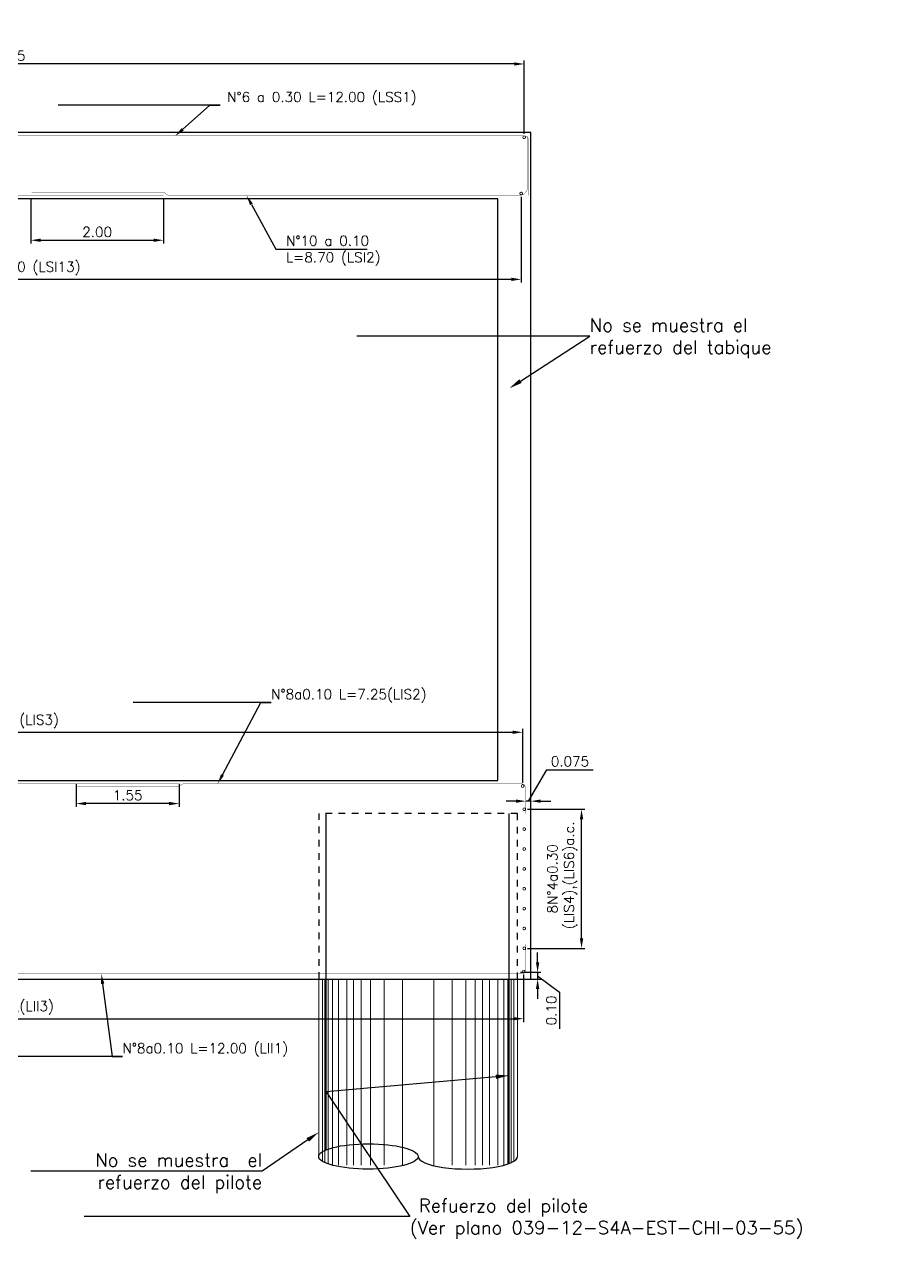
# Model space of a CAD drawing. Header units: metres. Extents: x 1080594 to 1081411, y 976871 to 977162.
# Drawn here: x 1081005.45 to 1081018.65, y 977087.39 to 977105.72 of the extents above; entities that cross this region are included whole.
import ezdxf
from ezdxf import colors
from ezdxf.entities.mleader import LeaderData, LeaderLine
from ezdxf.math import Vec2, Vec3

# ---------------------------------------------------------------- set-up
doc = ezdxf.new("R2010")
doc.units = ezdxf.units.M
doc.header["$LTSCALE"] = 25.4
doc.linetypes.add('DASHDOT', pattern=[1, 0.5, -0.25, 0, -0.25])
doc.linetypes.add('HIDDEN', pattern=[0.375, 0.25, -0.125])
for name, color, linetype in [('CONTRAPESO', 3, 'Continuous'), ('COT', 1, 'Continuous'), ('DIMCONTRAPESO', 1, 'Continuous'), ('EJE-D', 11, 'DASHDOT'), ('PROYECC', 251, 'HIDDEN'), ('REF', 6, 'Continuous')]:
    doc.layers.add(name, color=color, linetype=linetype)
for name, color, linetype, lineweight in [('COTA', 1, 'Continuous', 30), ('COTACIM', 20, 'Continuous', 5), ('OTROS', 8, 'Continuous', 5), ('REF 7', 210, 'Continuous', 30)]:
    doc.layers.add(name, color=color, linetype=linetype, lineweight=lineweight)
doc.styles.add('romans', font='romans.shx')
doc.dimstyles.new('Copy 75', dxfattribs={"dimtxt": 0.15, "dimasz": 0.15, "dimexe": 0.05, "dimexo": 0.05, "dimgap": 0.05, "dimtad": 1, "dimzin": 0, "dimdsep": 46, "dimtxsty": 'romans', "dimcen": 0.002, "dimclrd": 1, "dimclre": 1, "dimclrt": 3, "dimadec": 4, "dimazin": 0, "dimtfac": 1, "dimtofl": 0, "dimtmove": 1, "dimatfit": 3, "dimfxl": 1, "dimtolj": 1, "dimtzin": 0, "dimarcsym": 1})

# ---------------------------------------------------------------- blocks, each defined once
blk = doc.blocks.new('*D293')
at = {"layer": 'Defpoints', "color": 0, "transparency": 16777216}
for p in [(1081005.548249581, 977103.1378972731), (1081007.551870028, 977103.1378972731), (1081007.551870028, 977102.463386212)]:
    blk.add_point(p, dxfattribs=at)
at = {"layer": 'DIMCONTRAPESO', "color": 1, "lineweight": -2, "transparency": 16777216}
for p, q in [((1081005.548249581, 977103.087897273), (1081005.548249581, 977102.413386212)), ((1081007.551870028, 977103.087897273), (1081007.551870028, 977102.413386212)), ((1081005.698249581, 977102.463386212), (1081007.401870028, 977102.463386212))]:
    blk.add_line(p, q, dxfattribs=at)
at = {"layer": 'DIMCONTRAPESO', "color": 1, "transparency": 16777216}
for points in [[(1081005.698249581, 977102.488386212), (1081005.698249581, 977102.438386212), (1081005.548249581, 977102.463386212)], [(1081007.401870028, 977102.488386212), (1081007.401870028, 977102.438386212), (1081007.551870028, 977102.463386212)]]:
    blk.add_solid(points, dxfattribs=at)
at = {"layer": 'DIMCONTRAPESO', "color": 3, "transparency": 16777216, "insert": (1081006.550059805, 977102.588386212), "char_height": 0.15, "attachment_point": 5, "style": 'romans'}
blk.add_mtext('\\A1;2.00', dxfattribs=at)
blk = doc.blocks.new('*D295')
at = {"layer": 'COTA', "color": 1, "lineweight": -2, "transparency": 16777216}
for p, q in [((1080996.250785987, 977103.1188537508), (1080996.250785987, 977101.8229487308)), ((1081012.949742359, 977103.1188537508), (1081012.949742359, 977101.8229487308)), ((1081012.799742359, 977101.8729487308), (1080996.400785987, 977101.8729487308))]:
    blk.add_line(p, q, dxfattribs=at)
at = {"layer": 'COTA', "color": 1, "transparency": 16777216}
for points in [[(1080996.400785987, 977101.8979487309), (1080996.400785987, 977101.8479487308), (1080996.250785987, 977101.8729487308)], [(1081012.799742359, 977101.8979487309), (1081012.799742359, 977101.8479487308), (1081012.949742359, 977101.8729487308)]]:
    blk.add_solid(points, dxfattribs=at)
at = {"layer": 'Defpoints', "color": 0, "transparency": 16777216}
for p in [(1080996.250785987, 977103.1688537508), (1081012.949742359, 977103.1688537508), (1080996.250785987, 977101.8729487308)]:
    blk.add_point(p, dxfattribs=at)
at = {"layer": 'COTA', "color": 3, "transparency": 16777216, "insert": (1081004.600264173, 977102.0372344451), "char_height": 0.15, "attachment_point": 5, "style": 'romans'}
blk.add_mtext('\\A1;116 N°8 a 0.10 L=12.00 (LSI13)', dxfattribs=at)
blk = doc.blocks.new('*D296')
at = {"layer": 'COTA', "color": 1, "lineweight": -2, "transparency": 16777216}
for p, q in [((1080996.197840502, 977104.0675122284), (1080996.197840502, 977105.1744543874)), ((1081012.995342873, 977104.0675122284), (1081012.995342873, 977105.1744543874)), ((1081012.845342873, 977105.1244543873), (1080996.347840502, 977105.1244543873))]:
    blk.add_line(p, q, dxfattribs=at)
at = {"layer": 'COTA', "color": 1, "transparency": 16777216}
for points in [[(1080996.347840502, 977105.1494543874), (1080996.347840502, 977105.0994543873), (1080996.197840502, 977105.1244543873)], [(1081012.845342873, 977105.1494543874), (1081012.845342873, 977105.0994543873), (1081012.995342873, 977105.1244543873)]]:
    blk.add_solid(points, dxfattribs=at)
at = {"layer": 'Defpoints', "color": 0, "transparency": 16777216}
for p in [(1080996.197840502, 977105.1244543873), (1080996.197840502, 977104.0175122283), (1081012.995342873, 977104.0175122283)]:
    blk.add_point(p, dxfattribs=at)
at = {"layer": 'COTA', "color": 3, "transparency": 16777216, "insert": (1081004.596591688, 977105.2494543873), "char_height": 0.15, "attachment_point": 5, "style": 'romans'}
blk.add_mtext('\\A1;117 N°10 a 0.15 ', dxfattribs=at)
blk = doc.blocks.new('*D299')
at = {"layer": 'Defpoints', "color": 0, "transparency": 16777216}
for p in [(1081006.234020173, 977094.3083590773), (1081007.785437615, 977094.3083590773), (1081006.234020173, 977093.9581112356)]:
    blk.add_point(p, dxfattribs=at)
at = {"layer": 'DIMCONTRAPESO', "color": 1, "lineweight": -2, "transparency": 16777216}
for p, q in [((1081006.234020173, 977094.2583590773), (1081006.234020173, 977093.9081112356)), ((1081007.785437615, 977094.2583590773), (1081007.785437615, 977093.9081112356)), ((1081007.635437615, 977093.9581112356), (1081006.384020173, 977093.9581112356))]:
    blk.add_line(p, q, dxfattribs=at)
at = {"layer": 'DIMCONTRAPESO', "color": 1, "transparency": 16777216}
for points in [[(1081006.384020173, 977093.9831112357), (1081006.384020173, 977093.9331112356), (1081006.234020173, 977093.9581112356)], [(1081007.635437615, 977093.9831112357), (1081007.635437615, 977093.9331112356), (1081007.785437615, 977093.9581112356)]]:
    blk.add_solid(points, dxfattribs=at)
at = {"layer": 'DIMCONTRAPESO', "color": 3, "transparency": 16777216, "insert": (1081007.009728894, 977094.0831112356), "char_height": 0.15, "attachment_point": 5, "style": 'romans'}
blk.add_mtext('\\A1;1.55', dxfattribs=at)
blk = doc.blocks.new('*D300')
at = {"layer": 'COTA', "color": 1, "lineweight": -2, "transparency": 16777216}
for p, q in [((1080996.202770362, 977094.2730806886), (1080996.202770362, 977095.0847941483)), ((1081012.97240496, 977094.2730806886), (1081012.97240496, 977095.0847941483)), ((1080996.352770362, 977095.0347941483), (1081012.82240496, 977095.0347941483))]:
    blk.add_line(p, q, dxfattribs=at)
at = {"layer": 'COTA', "color": 1, "transparency": 16777216}
for points in [[(1080996.352770362, 977095.0597941483), (1080996.352770362, 977095.0097941483), (1080996.202770362, 977095.0347941483)], [(1081012.82240496, 977095.0597941483), (1081012.82240496, 977095.0097941483), (1081012.97240496, 977095.0347941483)]]:
    blk.add_solid(points, dxfattribs=at)
at = {"layer": 'Defpoints', "color": 0, "transparency": 16777216}
for p in [(1081012.97240496, 977095.0347941483), (1080996.202770362, 977094.2230806885), (1081012.97240496, 977094.2230806885)]:
    blk.add_point(p, dxfattribs=at)
at = {"layer": 'COTA', "color": 3, "transparency": 16777216, "insert": (1081004.587587661, 977095.1990798626), "char_height": 0.15, "attachment_point": 5, "style": 'romans'}
blk.add_mtext('\\A1;169 N°8a0.10 (LIS1),(LIS3)', dxfattribs=at)
blk = doc.blocks.new('*D301')
at = {"layer": 'COTA', "color": 1, "lineweight": -2, "transparency": 16777216}
for p, q in [((1080996.194245383, 977091.378133355), (1080996.194245383, 977090.6602715991)), ((1081012.985982234, 977091.3781335037), (1081012.985982234, 977090.6602715991)), ((1080996.344245383, 977090.7102715991), (1081012.835982234, 977090.7102715991))]:
    blk.add_line(p, q, dxfattribs=at)
at = {"layer": 'COTA', "color": 1, "transparency": 16777216}
for points in [[(1080996.344245383, 977090.7352715991), (1080996.344245383, 977090.6852715991), (1080996.194245383, 977090.7102715991)], [(1081012.835982234, 977090.7352715991), (1081012.835982234, 977090.6852715991), (1081012.985982234, 977090.7102715991)]]:
    blk.add_solid(points, dxfattribs=at)
at = {"layer": 'Defpoints', "color": 0, "transparency": 16777216}
for p in [(1080996.194245383, 977091.4281333551), (1081012.985982234, 977091.4281335038), (1081012.985982234, 977090.7102715991)]:
    blk.add_point(p, dxfattribs=at)
at = {"layer": 'COTA', "color": 3, "transparency": 16777216, "insert": (1081004.590113808, 977090.8745573134), "char_height": 0.15, "attachment_point": 5, "style": 'romans'}
blk.add_mtext('\\A1;169 N°8a0.10 (LII1),(LII3)', dxfattribs=at)
blk = doc.blocks.new('*U290')
at = {"layer": 'REF', "ltscale": 0.1, "const_width": 0.04}
blk.add_lwpolyline([(-0.00634999992325902, 0, 1), (0.00634999992325902, 0, 1)], format="xyb", close=True, dxfattribs=at)
blk = doc.blocks.new('*U291')
at = {"layer": 'DIMCONTRAPESO', "color": 0, "linetype": 'ByBlock', "lineweight": -2, "transparency": 16777216}
for p in [(1.285879139104721e-16, 2.1), (16.8, 2.1), (1.102182119232618e-16, 1.8), (16.8, 1.8), (9.184850993605148e-17, 1.5), (16.8, 1.5), (7.347880794884119e-17, 1.2), (16.8, 1.2), (5.510910596163089e-17, 0.8999999999999999), (16.8, 0.8999999999999999), (3.673940397442059e-17, 0.6), (16.8, 0.6), (1.83697019872103e-17, 0.3), (16.8, 0.3), (0, 0), (16.8, 0)]:
    blk.add_blockref('*U290', p, dxfattribs=at)
blk = doc.blocks.new('*D303')
at = {"layer": 'Defpoints', "color": 0, "transparency": 16777216}
for p in [(1081013.020896241, 977093.9948767187), (1081013.020896241, 977093.9948767187), (1081013.095896241, 977093.9948767187)]:
    blk.add_point(p, dxfattribs=at)
at = {"layer": 'EJE-D', "color": 1, "lineweight": -2, "transparency": 16777216}
for p, q in [((1081013.058396241, 977093.9948767187), (1081013.335692099, 977094.4698767187)), ((1081013.335692099, 977094.4698767187), (1081014.035692099, 977094.4698767187)), ((1081012.870896241, 977093.9948767187), (1081012.720896241, 977093.9948767187)), ((1081013.095896241, 977093.9948767187), (1081013.020896241, 977093.9948767187)), ((1081013.245896241, 977093.9948767187), (1081013.395896241, 977093.9948767187))]:
    blk.add_line(p, q, dxfattribs=at)
at = {"layer": 'EJE-D', "color": 1, "transparency": 16777216}
for points in [[(1081012.870896241, 977094.0198767188), (1081012.870896241, 977093.9698767187), (1081013.020896241, 977093.9948767187)], [(1081013.245896241, 977094.0198767188), (1081013.245896241, 977093.9698767187), (1081013.095896241, 977093.9948767187)]]:
    blk.add_solid(points, dxfattribs=at)
at = {"layer": 'EJE-D', "color": 3, "transparency": 16777216, "insert": (1081013.685692099, 977094.5948767187), "char_height": 0.15, "attachment_point": 5, "style": 'romans'}
blk.add_mtext('\\A1;0.075', dxfattribs=at)
blk = doc.blocks.new('*D304')
at = {"layer": 'Defpoints', "color": 0, "transparency": 16777216}
for p in [(1081012.995888105, 977093.8724320963), (1081013.86054017, 977093.8724320963), (1081012.995888105, 977091.7724320963)]:
    blk.add_point(p, dxfattribs=at)
at = {"layer": 'DIMCONTRAPESO', "color": 1, "lineweight": -2, "transparency": 16777216}
for p, q in [((1081013.045888105, 977093.8724320963), (1081013.910540171, 977093.8724320963)), ((1081013.86054017, 977091.9224320963), (1081013.86054017, 977093.7224320963)), ((1081013.045888105, 977091.7724320963), (1081013.910540171, 977091.7724320963))]:
    blk.add_line(p, q, dxfattribs=at)
at = {"layer": 'DIMCONTRAPESO', "color": 1, "transparency": 16777216}
for points in [[(1081013.835540171, 977093.7224320963), (1081013.88554017, 977093.7224320963), (1081013.86054017, 977093.8724320963)], [(1081013.835540171, 977091.9224320963), (1081013.88554017, 977091.9224320963), (1081013.86054017, 977091.7724320963)]]:
    blk.add_solid(points, dxfattribs=at)
at = {"layer": 'DIMCONTRAPESO', "color": 3, "transparency": 16777216, "insert": (1081013.571254456, 977092.8224320962), "char_height": 0.15, "attachment_point": 5, "rotation": 90, "style": 'romans'}
blk.add_mtext('\\A1;8N°4a0.30\\P (LIS4),(LIS6)a.c.', dxfattribs=at)
blk = doc.blocks.new('*D308')
at = {"layer": 'COTA', "color": 1, "lineweight": -2, "transparency": 16777216}
for p, q in [((1081013.197294054, 977091.5604778988), (1081013.197294054, 977091.7104778988)), ((1081012.940964887, 977091.4104778988), (1081013.247294054, 977091.4104778988)), ((1081013.197294054, 977091.4104778988), (1081013.197294054, 977091.3084469849)), ((1081012.944498428, 977091.3084469849), (1081013.247294054, 977091.3084469849)), ((1081013.197294054, 977091.3594624419), (1081013.529775189, 977091.1128390194)), ((1081013.197294054, 977091.1584469848), (1081013.197294054, 977091.0084469848)), ((1081013.529775189, 977091.1128390194), (1081013.529775189, 977090.5556961623))]:
    blk.add_line(p, q, dxfattribs=at)
at = {"layer": 'COTA', "color": 1, "transparency": 16777216}
for points in [[(1081013.172294054, 977091.5604778988), (1081013.222294054, 977091.5604778988), (1081013.197294054, 977091.4104778988)], [(1081013.172294054, 977091.1584469848), (1081013.222294054, 977091.1584469848), (1081013.197294054, 977091.3084469849)]]:
    blk.add_solid(points, dxfattribs=at)
at = {"layer": 'Defpoints', "color": 0, "transparency": 16777216}
for p in [(1081012.890964887, 977091.4104778988), (1081012.894498428, 977091.3084469849), (1081013.197294054, 977091.3084469849)]:
    blk.add_point(p, dxfattribs=at)
at = {"layer": 'COTA', "color": 3, "transparency": 16777216, "insert": (1081013.404775189, 977090.8342675909), "char_height": 0.15, "attachment_point": 5, "rotation": 90, "style": 'romans'}
blk.add_mtext('\\A1;0.10', dxfattribs=at)

msp = doc.modelspace()

# ---------------------------------------------------------------- linework, layer by layer
at = {"layer": 'CONTRAPESO'}
msp.add_lwpolyline([(1081013.095896241, 977104.0884469848), (1080996.096082914, 977104.0884469848), (1080996.096082914, 977091.3084469849), (1081013.095896241, 977091.3084469849)], close=True, dxfattribs=at)
msp.add_lwpolyline([(1081012.595794768, 977101.5473450915), (1081012.595899918, 977103.0884469848), (1080996.596082914, 977103.0884469849), (1080996.596082914, 977094.308446985), (1081012.595794768, 977094.3084469849), (1081012.595794768, 977101.5473450915)], dxfattribs=at)
at = {"layer": 'COT'}
msp.add_ellipse((1081010.643716734, 977088.6305512273), major_axis=(0.7502605647517244, 0), ratio=0.2543813295763042, dxfattribs=at)
msp.add_ellipse((1081012.144237864, 977088.6305512273), major_axis=(0.7502605647517244, 0), ratio=0.2543813295763042, start_param=3.141592653589792, end_param=6.283185307179586, dxfattribs=at)
at = {"layer": 'OTROS'}
for p, q in [((1081009.948748026, 977091.3084469849), (1081009.948748026, 977088.558538367)), ((1081009.986983177, 977091.3084469849), (1081009.986983177, 977088.5381964722)), ((1081010.03796336, 977091.3084469849), (1081010.03796336, 977088.5178873473)), ((1081010.10168863, 977091.3084469849), (1081010.10168863, 977088.4981623242)), ((1081010.190903964, 977091.3084469849), (1081010.190903964, 977088.4981623242)), ((1081010.318354477, 977091.3084469849), (1081010.318354477, 977088.4981623242)), ((1081010.420314871, 977091.3084469849), (1081010.420314871, 977088.4981623242)), ((1081010.535020323, 977091.3084469849), (1081010.535020323, 977088.4981623242)), ((1081010.675215868, 977091.3084469849), (1081010.675215868, 977088.4981623242)), ((1081010.882219713, 977091.3084469849), (1081010.882219713, 977088.4981623242)), ((1081011.155926741, 977091.3084469849), (1081011.155926741, 977088.4981623242)), ((1081011.631861895, 977091.3084469849), (1081011.631861895, 977088.4981623242)), ((1081011.905568923, 977091.3084469849), (1081011.905568923, 977088.4981623242)), ((1081012.112572768, 977091.3084469849), (1081012.112572768, 977088.4981623242)), ((1081012.252768313, 977091.3084469849), (1081012.252768313, 977088.4981623242)), ((1081012.367473766, 977091.3084469849), (1081012.367473766, 977088.4981623242)), ((1081012.469434159, 977091.3084469849), (1081012.469434159, 977088.4981623242)), ((1081012.596884672, 977091.3084469849), (1081012.596884672, 977088.4981623242)), ((1081012.686100006, 977091.3084469849), (1081012.686100006, 977088.4981623242)), ((1081012.749825276, 977091.3084469849), (1081012.749825276, 977088.5178873473)), ((1081012.800805459, 977091.3084469849), (1081012.800805459, 977088.5381964722)), ((1081012.83904061, 977091.3084469849), (1081012.83904061, 977088.558538367))]:
    msp.add_line(p, q, dxfattribs=at)
msp.add_lwpolyline([(1081009.893456169, 977088.6305512273), (1081009.893456169, 977091.3084469849), (1081012.894498428, 977091.3084469849), (1081012.894498428, 977088.6305512273)], dxfattribs=at)
at = {"layer": 'PROYECC', "color": 14, "ltscale": 0.01}
msp.add_lwpolyline([(1081009.893456169, 977091.3084469849), (1081012.894498428, 977091.3084469849), (1081012.894498428, 977093.8104778988), (1081009.893456169, 977093.8104778988)], close=True, dxfattribs=at)
at = {"layer": 'REF', "ltscale": 0.1}
for points, const_width in [([(1080996.146082914, 977104.0419966822), (1080996.146082914, 977103.2687069066, 0.4141925319730103), (1080996.276073579, 977103.1387069069), (1081007.551870028, 977103.1378972731)], 0.005), ([(1081001.481952718, 977104.0381645986), (1081012.988572194, 977104.0384451288, -0.4142207145937634), (1081013.064574049, 977103.9624451288), (1081013.064574049, 977103.1401231817)], 0.005), ([(1081005.560999392, 977103.1886178395), (1081007.551867557, 977103.1883728872), (1081007.622760466, 977103.1384663252), (1081012.915895778, 977103.1384474911, 0.414214604548981), (1081013.045896241, 977103.2684474911), (1081013.045896241, 977104.0371971334)], 0.005), ([(1080996.171082914, 977093.8078767188), (1080996.171082914, 977094.1818767188, -0.414213562373095), (1080996.247082914, 977094.2578767188), (1081007.776881124, 977094.2578767188)], 0.005), ([(1081006.234020173, 977094.2088973365), (1081007.777799933, 977094.2085560943), (1081007.848703871, 977094.2584469847), (1081012.944894701, 977094.2578866108, -0.4141813563918298), (1081013.020886344, 977094.1818866113), (1081013.020886344, 977093.8078782549)], 0.004999999999999999), ([(1081013.020886344, 977091.8369874737), (1081013.020886344, 977091.4629874737, -0.414213562373095), (1081012.944886344, 977091.3869874737), (1081001.416372065, 977091.3869874737)], 0.005)]:
    msp.add_lwpolyline(points, format="xyb", dxfattribs=dict(at, const_width=const_width))
at = {"layer": 'REF', "ltscale": 0.1, "const_width": 0.04}
for points in [[(1081013.001692873, 977104.0175122283, -1), (1081012.988992873, 977104.0175122283, -1)], [(1081012.956092359, 977103.1688537508, -1), (1081012.943392359, 977103.1688537508, -1)], [(1081012.97875496, 977094.2230806885, -1), (1081012.96605496, 977094.2230806885, -1)], [(1081012.992332234, 977091.4217835038, -1), (1081012.979632234, 977091.4217835038, -1)]]:
    msp.add_lwpolyline(points, format="xyb", close=True, dxfattribs=at)
at = {"layer": 'REF 7', "ltscale": 0.1}
for points in [[(1081010.007823997, 977088.7345420708), (1081010.007823997, 977093.8104778988)], [(1081012.766556968, 977088.5265603837), (1081012.766556968, 977093.8104778988)]]:
    msp.add_lwpolyline(points, dxfattribs=at)

# ---------------------------------------------------------------- block references
at = {"layer": 'DIMCONTRAPESO', "color": 2}
msp.add_blockref('*U291', (1080996.195989578, 977091.7724320963), dxfattribs=at)

# ---------------------------------------------------------------- dimensions: what is measured, and where the dimension line sits
at = {"layer": 'COTA'}
for base, p1, p2, angle, text, picture, middle in [((1080996.197840502, 977105.1244543873), (1081012.995342873, 977104.0175122283), (1080996.197840502, 977104.0175122283), 180, '117 N°10 a 0.15 ', '*D296', (1081004.596591688, 977105.2494543873)), ((1080996.250785987, 977101.8729487308), (1081012.949742359, 977103.1688537508), (1080996.250785987, 977103.1688537508), 180, '116 N°8 a 0.10 L=12.00 (LSI13)', '*D295', (1081004.600264173, 977102.0372344451)), ((1081012.97240496, 977095.0347941483), (1080996.202770362, 977094.2230806885), (1081012.97240496, 977094.2230806885), 7.016709298534877e-15, '169 N°8a0.10 (LIS1),(LIS3)', '*D300', (1081004.587587661, 977095.1990798626)), ((1081012.985982234, 977090.7102715991), (1080996.194245383, 977091.4281333551), (1081012.985982234, 977091.4281335038), 7.016709298534877e-15, '169 N°8a0.10 (LII1),(LII3)', '*D301', (1081004.590113808, 977090.8745573134))]:
    dim = msp.add_linear_dim(base=base, p1=p1, p2=p2, angle=angle, text=text, dimstyle='Copy 75', dxfattribs=at)
    dim.commit()
    dim.dimension.update_dxf_attribs({"geometry": picture, "text_midpoint": middle})
at = {"layer": 'COTA', "color": 2}
dim = msp.add_linear_dim(base=(1081013.197294054, 977091.3084469849), p1=(1081012.890964887, 977091.4104778988), p2=(1081012.894498428, 977091.3084469849), angle=90, dimstyle='Copy 75', dxfattribs=at)
dim.commit()
dim.dimension.update_dxf_attribs({"geometry": '*D308', "text_midpoint": (1081013.529775189, 977091.0628390195), "dimtype": 160})
at = {"layer": 'DIMCONTRAPESO'}
for base, p1, p2, picture, middle in [((1081007.551870028, 977102.463386212), (1081005.548249581, 977103.1378972731), (1081007.551870028, 977103.1378972731), '*D293', (1081006.550059805, 977102.588386212)), ((1081006.234020173, 977093.9581112356), (1081007.785437615, 977094.3083590773), (1081006.234020173, 977094.3083590773), '*D299', (1081007.009728894, 977094.0831112356))]:
    dim = msp.add_linear_dim(base=base, p1=p1, p2=p2, angle=7.016709298534877e-15, dimstyle='Copy 75', dxfattribs=at)
    dim.commit()
    dim.dimension.update_dxf_attribs({"geometry": picture, "text_midpoint": middle})
dim = msp.add_linear_dim(base=(1081013.86054017, 977093.8724320963), p1=(1081012.995888105, 977091.7724320963), p2=(1081012.995888105, 977093.8724320963), angle=90, text='8N°4a0.30\\P (LIS4),(LIS6)a.c.', dimstyle='Copy 75', dxfattribs=at)
dim.commit()
dim.dimension.update_dxf_attribs({"geometry": '*D304', "text_midpoint": (1081013.86054017, 977092.8224320962), "dimtype": 160})
at = {"layer": 'EJE-D', "color": 2}
dim = msp.add_linear_dim(base=(1081013.020896241, 977093.9948767187), p1=(1081013.095896241, 977093.9948767187), p2=(1081013.020896241, 977093.9948767187), angle=7.016709298534877e-15, dimstyle='Copy 75', override={"dimdec": 3}, dxfattribs=at)
dim.commit()
dim.dimension.update_dxf_attribs({"geometry": '*D303', "text_midpoint": (1081013.385692099, 977094.4698767187), "dimtype": 160})

# ---------------------------------------------------------------- leaders
at = {"layer": 'COTACIM'}
ml = msp.add_multileader_mtext('Standard', dxfattribs=at)
ml.set_content('\\A1; N°6 a 0.30 L=12.00 (LSS1)', color=3, style='romans')
ml.set_leader_properties(color=256)
ml.build(insert=Vec2(0, 0))
ml.multileader.update_dxf_attribs({"text_left_attachment_type": 6, "text_right_attachment_type": 6, "dogleg_length": 0.1560199508385566, "arrow_head_size": 0.15})
ctx = ml.context
ctx.base_point, ctx.char_height, ctx.arrow_head_size, ctx.landing_gap_size, ctx.plane_origin = Vec3(1081008.40861197, 977104.5007131579), 0.15, 0.15, 0, Vec3(1081007.396898453, 977103.7118981057)
ctx.left_attachment, ctx.right_attachment = 6, 6
notes = []
notes.append((ctx, [(0, (1, 1, 0), (1081008.25259202, 977104.5007131579), (1, 0), 0.1560199508385566, [(0, [(1081007.72798814, 977104.0377885349)], 0, [])])]))
ctx.mtext.insert, ctx.mtext.width, ctx.mtext.flow_direction = Vec3(1081008.40861197, 977104.7007131579), 3.738529319642112, 5
ml = msp.add_multileader_mtext('Standard', dxfattribs=at)
ml.set_content('\\A1;N°10 a 0.10\\PL=8.70 (LSI2)', color=3, style='romans')
ml.set_leader_properties(color=256)
ml.build(insert=Vec2(0, 0))
ml.multileader.update_dxf_attribs({"text_left_attachment_type": 6, "text_right_attachment_type": 6, "dogleg_length": 0.1560199508385566, "arrow_head_size": 0.15})
ctx = ml.context
ctx.base_point, ctx.char_height, ctx.arrow_head_size, ctx.landing_gap_size, ctx.plane_origin = Vec3(1081009.400468987, 977102.3300906554), 0.15, 0.15, 0, Vec3(1081008.806597039, 977098.1180450039)
ctx.left_attachment, ctx.right_attachment = 6, 6
notes.append((ctx, [(0, (1, 1, 0), (1081009.244449036, 977102.3300906554), (1, 0), 0.1560199508385566, [(0, [(1081008.806597039, 977103.1369999491)], 0, [])])]))
ctx.mtext.insert, ctx.mtext.width, ctx.mtext.flow_direction = Vec3(1081009.400468987, 977102.5300906553), 2.78179536270909, 5
ml = msp.add_multileader_mtext('Standard', dxfattribs=at)
ml.set_content('No se muestra el refuerzo del tabique', color=3, style='romans')
ml.set_leader_properties(color=1)
ml.build(insert=Vec2(0, 0))
ml.multileader.update_dxf_attribs({"text_left_attachment_type": 6, "text_right_attachment_type": 6, "dogleg_length": 0, "arrow_head_size": 0.2})
ctx = ml.context
ctx.base_point, ctx.char_height, ctx.arrow_head_size, ctx.landing_gap_size, ctx.plane_origin = Vec3(1081013.983533446, 977101.0149192607), 0.2, 0.2, 0, Vec3(1081012.771232337, 977099.8588230972)
ctx.left_attachment, ctx.right_attachment = 6, 6
notes.append((ctx, [(0, (1, 1, 0), (1081013.983533446, 977101.0149192607), (1, 0), 0, [(0, [(1081012.771232337, 977100.2274731526)], 0, [])])]))
ctx.mtext.insert, ctx.mtext.width, ctx.mtext.flow_direction = Vec3(1081013.983533446, 977101.2815859275), 3.481572752818465, 5
ml = msp.add_multileader_mtext('Standard', dxfattribs=at)
ml.set_content('N°8a0.10 L=7.25{\\A1;(LIS2)}', color=3, style='romans')
ml.set_leader_properties(color=256)
ml.build(insert=Vec2(0, 0))
ml.multileader.update_dxf_attribs({"text_left_attachment_type": 6, "text_right_attachment_type": 6, "dogleg_length": 0.1560199508385566, "arrow_head_size": 0.15})
ctx = ml.context
ctx.base_point, ctx.char_height, ctx.arrow_head_size, ctx.landing_gap_size, ctx.plane_origin = Vec3(1081009.175768426, 977095.4837550267), 0.15, 0.15, 0, Vec3(1081008.370542004, 977094.5671692025)
ctx.left_attachment, ctx.right_attachment = 6, 6
notes.append((ctx, [(0, (1, 1, 0), (1081009.019748476, 977095.4837550267), (1, 0), 0.1560199508385566, [(0, [(1081008.370542004, 977094.2594132802)], 0, [])])]))
ctx.mtext.insert, ctx.mtext.width, ctx.mtext.flow_direction = Vec3(1081009.175768426, 977095.6837550267), 3.105999943800271, 5
ml = msp.add_multileader_mtext('Standard', dxfattribs=at)
ml.set_content('N°8a0.10 L=12.00 {\\A1;(LII1)}', color=3, style='romans')
ml.set_leader_properties(color=256)
ml.build(insert=Vec2(0, 0))
ml.multileader.update_dxf_attribs({"text_left_attachment_type": 6, "text_right_attachment_type": 6, "dogleg_length": 0.1560199508385566, "arrow_head_size": 0.15})
ctx = ml.context
ctx.base_point, ctx.char_height, ctx.arrow_head_size, ctx.landing_gap_size, ctx.plane_origin = Vec3(1081006.932068307, 977090.138551688), 0.15, 0.15, 0, Vec3(1081006.087624783, 977089.9912213305)
ctx.left_attachment, ctx.right_attachment = 6, 6
notes.append((ctx, [(0, (1, 1, 0), (1081006.776048357, 977090.138551688), (1, 0), 0.1560199508385566, [(0, [(1081006.613335693, 977091.3869874737)], 0, [])])]))
ctx.mtext.insert, ctx.mtext.flow_direction = Vec3(1081006.932068307, 977090.338551688), 5
ml = msp.add_multileader_mtext('Standard', dxfattribs=at)
ml.set_content(' Refuerzo del pilote\\P(Ver plano 039-12-S4A-EST-CHI-03-55){\\C4; }', color=3, style='romans')
ml.set_leader_properties(color=1)
ml.build(insert=Vec2(0, 0))
ml.multileader.update_dxf_attribs({"text_left_attachment_type": 6, "text_right_attachment_type": 6, "dogleg_length": 0, "arrow_head_size": 0.2})
ctx = ml.context
ctx.base_point, ctx.char_height, ctx.arrow_head_size, ctx.landing_gap_size, ctx.plane_origin = Vec3(1081011.267862002, 977087.7220802148), 0.2, 0.2, 0, Vec3(1081011.657139697, 977089.0570980977)
ctx.left_attachment, ctx.right_attachment = 6, 6
notes.append((ctx, [(0, (1, 1, 0), (1081011.267862002, 977087.7220802148), (1, 0), 0, [(1, [(1081012.766556968, 977089.8521200191), (1081010.007823997, 977089.6037780683)], 0, [])])]))
ctx.mtext.insert, ctx.mtext.width, ctx.mtext.flow_direction = Vec3(1081011.267862002, 977087.9887468815), 7.379388367058709, 5
ml = msp.add_multileader_mtext('Standard', dxfattribs=at)
ml.set_content('No se muestra  el refuerzo del pilote', color=3, style='romans')
ml.set_leader_properties(color=1)
ml.build(insert=Vec2(0, 0))
ml.multileader.update_dxf_attribs({"text_left_attachment_type": 6, "text_right_attachment_type": 6, "dogleg_length": 0, "arrow_head_size": 0.2})
ctx = ml.context
ctx.base_point, ctx.char_height, ctx.arrow_head_size, ctx.landing_gap_size, ctx.plane_origin = Vec3(1081006.125581145, 977088.4100816578), 0.2, 0.2, 0, Vec3(1081004.439782246, 977087.7940130992)
ctx.left_attachment, ctx.right_attachment, ctx.text_align_type = 6, 6, 2
notes.append((ctx, [(1, (1, 1, 0), (1081009.039866859, 977088.4100816578), (-1, 0), 0, [(0, [(1081009.893456169, 977088.9940350206)], 0, [])])]))
ctx.mtext.insert, ctx.mtext.width, ctx.mtext.alignment, ctx.mtext.flow_direction = Vec3(1081009.039866859, 977088.6767483245), 3.456050716806203, 3, 5
for ctx, leaders in notes:
    for number, flags, end, landing, length, lines in leaders:
        leader = LeaderData()
        leader.index, (leader.has_last_leader_line, leader.has_dogleg_vector, leader.attachment_direction) = number, flags
        leader.last_leader_point, leader.dogleg_vector, leader.dogleg_length = Vec3(end), Vec3(landing), length
        for number, points, colour, breaks in lines:
            line = LeaderLine()
            line.index, line.vertices, line.color, line.breaks = number, Vec3.list(points), colors.encode_raw_color(colour), breaks
            leader.lines.append(line)
        ctx.leaders.append(leader)

doc.saveas('drawing.dxf')
